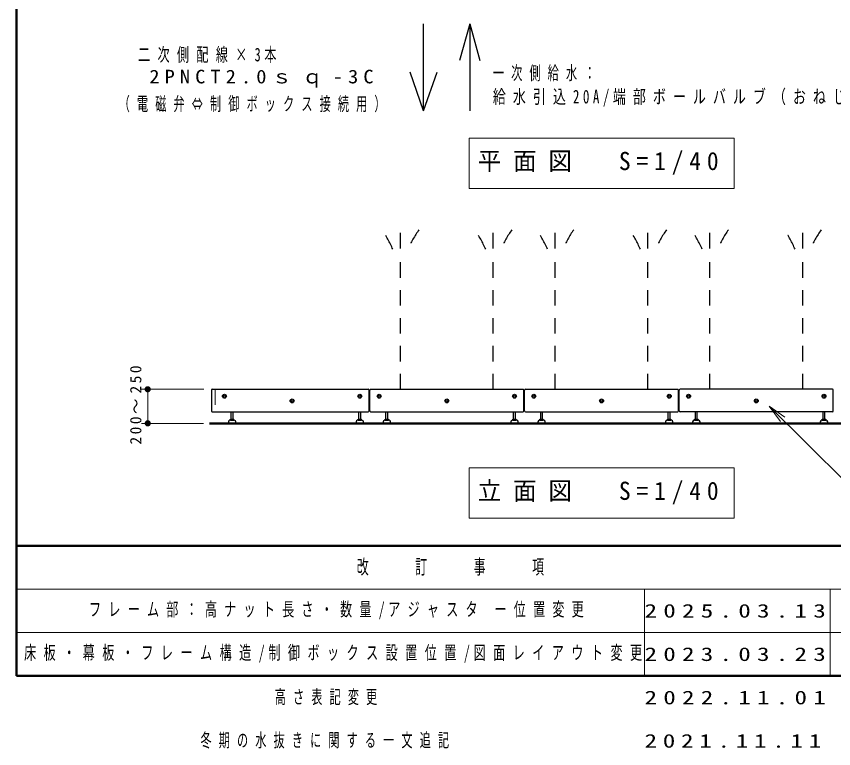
# Model space of a CAD drawing. Units: millimetres on the paper. Extents: x -385 to 0, y -594 to 267.
# Drawn here: x -385 to -252.9, y -11.7 to 106.5 of the extents above; entities that cross this region are included whole.
import ezdxf

# ---------------------------------------------------------------- set-up
doc = ezdxf.new("R2010")
doc.units = ezdxf.units.MM
doc.linetypes.add('USER1', pattern=[4.5, 2.5, -2])
doc.layers.add('1_40', color=7, linetype='Continuous', lineweight=25)
doc.layers.add('LY_3', color=7, linetype='Continuous', lineweight=13)
doc.layers.add('LY_4', color=7, linetype='Continuous')
doc.styles.add('ＭＳ ゴシック', font='')
doc.styles.get('ＭＳ ゴシック').set_extended_font_data('MS Gothic')

# ---------------------------------------------------------------- blocks, each defined once
blk = doc.blocks.new('filled_dot')
at = {"color": 0, "linetype": 'Continuous', "lineweight": -2, "const_width": 1.25}
blk.add_lwpolyline([(-0.625, 0, 1), (0.625, 0, 1)], format="xyb", close=True, dxfattribs=at)

msp = doc.modelspace()

# ---------------------------------------------------------------- linework, layer by layer
at = {"layer": '1_40'}
for p, q in [((-319.207, 91.25), (-319.207, 105.293)), ((-311.754, 105.293), (-313.39, 99.394)), ((-311.754, 105.293), (-311.754, 91.25)), ((-311.754, 105.293), (-310.117, 99.394)), ((-319.207, 91.25), (-321.39, 97.491)), ((-319.207, 91.25), (-317.024, 97.491))]:
    msp.add_line(p, q, dxfattribs=at)
at = {"layer": '1_40', "lineweight": 13}
for p, q in [((-311.844, 86.854), (-311.844, 78.721)), ((-269.044, 86.854), (-311.844, 86.854)), ((-269.044, 78.721), (-269.044, 86.854)), ((-311.844, 78.721), (-269.044, 78.721)), ((-354.694, 46.288), (-364.774, 46.288)), ((-363.774, 40.788), (-363.774, 46.288)), ((-261.556, 41.077), (-263.337, 43.543)), ((-263.337, 43.543), (-260.853, 41.788)), ((-263.337, 43.543), (-261.205, 41.433)), ((-354.774, 40.788), (-364.774, 40.788)), ((-311.844, 33.605), (-311.844, 25.471)), ((-269.044, 33.605), (-311.844, 33.605)), ((-269.044, 25.471), (-269.044, 33.605)), ((-311.844, 25.471), (-269.044, 25.471))]:
    msp.add_line(p, q, dxfattribs=at)
at = {"layer": '1_40', "linetype": 'USER1'}
for p, q in [((-322.944, 69.029), (-322.944, 73.114)), ((-307.944, 69.029), (-307.944, 73.114)), ((-297.944, 69.029), (-297.944, 73.114)), ((-282.944, 69.029), (-282.944, 73.114)), ((-272.944, 69.029), (-272.944, 73.114)), ((-257.944, 69.029), (-257.944, 73.114))]:
    msp.add_line(p, q, dxfattribs=at)
at = {"layer": '1_40', "color": 4, "linetype": 'USER1'}
for p, q in [((-322.944, 46.288), (-322.944, 67.038)), ((-307.944, 46.288), (-307.944, 67.038)), ((-297.944, 46.288), (-297.944, 67.038)), ((-282.944, 46.288), (-282.944, 67.038)), ((-272.944, 46.288), (-272.944, 67.038)), ((-257.944, 46.288), (-257.944, 67.038))]:
    msp.add_line(p, q, dxfattribs=at)
at = {"layer": '1_40', "color": 32}
for p, q in [((-353.355, 46.288), (-328.131, 46.288)), ((-327.756, 46.288), (-303.131, 46.288)), ((-302.756, 46.288), (-278.131, 46.288)), ((-253.131, 46.288), (-277.756, 46.288)), ((-353.48, 46.163), (-353.48, 42.788)), ((-328.006, 42.788), (-328.006, 46.163)), ((-327.881, 42.788), (-327.881, 46.163)), ((-303.006, 42.788), (-303.006, 46.163)), ((-302.881, 42.788), (-302.881, 46.163)), ((-278.006, 42.788), (-278.006, 46.163)), ((-277.881, 42.788), (-277.881, 46.163)), ((-253.006, 42.788), (-253.006, 46.163)), ((-353.355, 42.663), (-328.131, 42.663)), ((-327.756, 42.663), (-303.131, 42.663)), ((-302.756, 42.663), (-278.131, 42.663)), ((-253.131, 42.663), (-277.756, 42.663))]:
    msp.add_line(p, q, dxfattribs=at)
at = {"layer": '1_40', "color": 32, "linetype": 'USER1', "lineweight": 13}
msp.add_line((-352.855, 46.288), (-352.855, 42.663), dxfattribs=at)
at = {"layer": '1_40', "color": 4}
for p, q in [((-350.281, 41.488), (-350.281, 42.663)), ((-349.981, 41.488), (-349.981, 42.663)), ((-329.656, 41.488), (-329.656, 42.663)), ((-329.356, 41.488), (-329.356, 42.663)), ((-325.281, 41.488), (-325.281, 42.663)), ((-324.981, 41.488), (-324.981, 42.663)), ((-304.656, 41.488), (-304.656, 42.663)), ((-304.356, 41.488), (-304.356, 42.663)), ((-300.281, 41.488), (-300.281, 42.663)), ((-299.981, 41.488), (-299.981, 42.663)), ((-279.656, 41.488), (-279.656, 42.663)), ((-279.356, 41.488), (-279.356, 42.663)), ((-275.281, 41.488), (-275.281, 42.663)), ((-274.981, 41.488), (-274.981, 42.663)), ((-254.656, 41.488), (-254.656, 42.663)), ((-254.356, 41.488), (-254.356, 42.663)), ((-350.731, 41.038), (-350.731, 40.838)), ((-349.781, 41.288), (-350.481, 41.288)), ((-350.405, 41.488), (-349.857, 41.488)), ((-350.405, 41.319), (-350.405, 41.488)), ((-350.405, 41.319), (-350.281, 41.288)), ((-350.281, 41.488), (-350.254, 41.488)), ((-350.268, 41.319), (-350.268, 41.488)), ((-349.981, 41.488), (-350.008, 41.488)), ((-349.994, 41.319), (-349.994, 41.488)), ((-349.981, 41.288), (-349.857, 41.319)), ((-349.857, 41.319), (-349.857, 41.488)), ((-349.531, 40.838), (-349.531, 41.038)), ((-330.106, 41.038), (-330.106, 40.838)), ((-329.156, 41.288), (-329.856, 41.288)), ((-329.78, 41.488), (-329.232, 41.488)), ((-329.78, 41.319), (-329.78, 41.488)), ((-329.78, 41.319), (-329.656, 41.288)), ((-329.656, 41.488), (-329.629, 41.488)), ((-329.643, 41.319), (-329.643, 41.488)), ((-329.356, 41.488), (-329.383, 41.488)), ((-329.369, 41.319), (-329.369, 41.488)), ((-329.356, 41.288), (-329.232, 41.319)), ((-329.232, 41.319), (-329.232, 41.488)), ((-328.906, 40.838), (-328.906, 41.038)), ((-325.731, 41.038), (-325.731, 40.838)), ((-324.781, 41.288), (-325.481, 41.288)), ((-325.405, 41.488), (-324.857, 41.488)), ((-325.405, 41.319), (-325.405, 41.488)), ((-325.405, 41.319), (-325.281, 41.288)), ((-325.281, 41.488), (-325.254, 41.488)), ((-325.268, 41.319), (-325.268, 41.488)), ((-324.981, 41.488), (-325.008, 41.488)), ((-324.994, 41.319), (-324.994, 41.488)), ((-324.981, 41.288), (-324.857, 41.319)), ((-324.857, 41.319), (-324.857, 41.488)), ((-324.531, 40.838), (-324.531, 41.038)), ((-305.106, 41.038), (-305.106, 40.838)), ((-304.156, 41.288), (-304.856, 41.288)), ((-304.78, 41.488), (-304.232, 41.488)), ((-304.78, 41.319), (-304.78, 41.488)), ((-304.78, 41.319), (-304.656, 41.288)), ((-304.656, 41.488), (-304.629, 41.488)), ((-304.643, 41.319), (-304.643, 41.488)), ((-304.356, 41.488), (-304.383, 41.488)), ((-304.369, 41.319), (-304.369, 41.488)), ((-304.356, 41.288), (-304.232, 41.319)), ((-304.232, 41.319), (-304.232, 41.488)), ((-303.906, 40.838), (-303.906, 41.038)), ((-300.731, 41.038), (-300.731, 40.838)), ((-299.781, 41.288), (-300.481, 41.288)), ((-300.405, 41.488), (-299.857, 41.488)), ((-300.405, 41.319), (-300.405, 41.488)), ((-300.405, 41.319), (-300.281, 41.288)), ((-300.281, 41.488), (-300.254, 41.488)), ((-300.268, 41.319), (-300.268, 41.488)), ((-299.981, 41.488), (-300.008, 41.488)), ((-299.994, 41.319), (-299.994, 41.488)), ((-299.981, 41.288), (-299.857, 41.319)), ((-299.857, 41.319), (-299.857, 41.488)), ((-299.531, 40.838), (-299.531, 41.038)), ((-280.106, 41.038), (-280.106, 40.838)), ((-279.156, 41.288), (-279.856, 41.288)), ((-279.78, 41.488), (-279.232, 41.488)), ((-279.78, 41.319), (-279.78, 41.488)), ((-279.78, 41.319), (-279.656, 41.288)), ((-279.656, 41.488), (-279.629, 41.488)), ((-279.643, 41.319), (-279.643, 41.488)), ((-279.356, 41.488), (-279.383, 41.488)), ((-279.369, 41.319), (-279.369, 41.488)), ((-279.356, 41.288), (-279.232, 41.319)), ((-279.232, 41.319), (-279.232, 41.488)), ((-278.906, 40.838), (-278.906, 41.038)), ((-275.731, 41.038), (-275.731, 40.838)), ((-274.781, 41.288), (-275.481, 41.288)), ((-275.405, 41.488), (-274.857, 41.488)), ((-275.405, 41.319), (-275.405, 41.488)), ((-275.405, 41.319), (-275.281, 41.288)), ((-275.281, 41.488), (-275.254, 41.488)), ((-275.268, 41.319), (-275.268, 41.488)), ((-274.981, 41.488), (-275.008, 41.488)), ((-274.994, 41.319), (-274.994, 41.488)), ((-274.981, 41.288), (-274.857, 41.319)), ((-274.857, 41.319), (-274.857, 41.488)), ((-274.531, 40.838), (-274.531, 41.038)), ((-255.106, 41.038), (-255.106, 40.838)), ((-254.156, 41.288), (-254.856, 41.288)), ((-254.78, 41.488), (-254.232, 41.488)), ((-254.78, 41.319), (-254.78, 41.488)), ((-254.78, 41.319), (-254.656, 41.288)), ((-254.656, 41.488), (-254.629, 41.488)), ((-254.643, 41.319), (-254.643, 41.488)), ((-254.356, 41.488), (-254.383, 41.488)), ((-254.369, 41.319), (-254.369, 41.488)), ((-254.356, 41.288), (-254.232, 41.319)), ((-254.232, 41.319), (-254.232, 41.488)), ((-253.906, 40.838), (-253.906, 41.038)), ((-349.381, 40.838), (-350.881, 40.838)), ((-350.881, 40.838), (-350.881, 40.788)), ((-349.381, 40.788), (-350.881, 40.788)), ((-349.381, 40.788), (-349.381, 40.838)), ((-328.756, 40.838), (-330.256, 40.838)), ((-330.256, 40.838), (-330.256, 40.788)), ((-328.756, 40.788), (-330.256, 40.788)), ((-328.756, 40.788), (-328.756, 40.838)), ((-324.381, 40.838), (-325.881, 40.838)), ((-325.881, 40.838), (-325.881, 40.788)), ((-324.381, 40.788), (-325.881, 40.788)), ((-324.381, 40.788), (-324.381, 40.838)), ((-303.756, 40.838), (-305.256, 40.838)), ((-305.256, 40.838), (-305.256, 40.788)), ((-303.756, 40.788), (-305.256, 40.788)), ((-303.756, 40.788), (-303.756, 40.838)), ((-299.381, 40.838), (-300.881, 40.838)), ((-300.881, 40.838), (-300.881, 40.788)), ((-299.381, 40.788), (-300.881, 40.788)), ((-299.381, 40.788), (-299.381, 40.838)), ((-278.756, 40.838), (-280.256, 40.838)), ((-280.256, 40.838), (-280.256, 40.788)), ((-278.756, 40.788), (-280.256, 40.788)), ((-278.756, 40.788), (-278.756, 40.838)), ((-274.381, 40.838), (-275.881, 40.838)), ((-275.881, 40.838), (-275.881, 40.788)), ((-274.381, 40.788), (-275.881, 40.788)), ((-274.381, 40.788), (-274.381, 40.838)), ((-253.756, 40.838), (-255.256, 40.838)), ((-255.256, 40.838), (-255.256, 40.788)), ((-253.756, 40.788), (-255.256, 40.788)), ((-253.756, 40.788), (-253.756, 40.838))]:
    msp.add_line(p, q, dxfattribs=at)
at = {"layer": '1_40', "lineweight": 50}
msp.add_line((-353.774, 40.788), (-215.081, 40.788), dxfattribs=at)
at = {"layer": '1_40', "lineweight": 13}
msp.add_lwpolyline([(-263.337, 43.543), (-250.961, 31.297), (-217.572, 31.297)], dxfattribs=at)
at = {"layer": '1_40', "color": 4}
for points in [[(-350.405, 41.319), (-350.383, 41.314), (-350.36, 41.311), (-350.337, 41.31), (-350.314, 41.311), (-350.291, 41.314), (-350.268, 41.319)], [(-350.268, 41.319), (-350.209, 41.313), (-350.15, 41.31), (-350.089, 41.311), (-350.029, 41.315), (-349.994, 41.319)], [(-349.994, 41.319), (-349.971, 41.314), (-349.949, 41.311), (-349.926, 41.31), (-349.903, 41.311), (-349.88, 41.314), (-349.857, 41.319)], [(-329.78, 41.319), (-329.758, 41.314), (-329.735, 41.311), (-329.712, 41.31), (-329.689, 41.311), (-329.666, 41.314), (-329.643, 41.319)], [(-329.643, 41.319), (-329.584, 41.313), (-329.525, 41.31), (-329.464, 41.311), (-329.404, 41.315), (-329.369, 41.319)], [(-329.369, 41.319), (-329.346, 41.314), (-329.324, 41.311), (-329.301, 41.31), (-329.278, 41.311), (-329.255, 41.314), (-329.232, 41.319)], [(-325.405, 41.319), (-325.383, 41.314), (-325.36, 41.311), (-325.337, 41.31), (-325.314, 41.311), (-325.291, 41.314), (-325.268, 41.319)], [(-325.268, 41.319), (-325.209, 41.313), (-325.15, 41.31), (-325.089, 41.311), (-325.029, 41.315), (-324.994, 41.319)], [(-324.994, 41.319), (-324.971, 41.314), (-324.949, 41.311), (-324.926, 41.31), (-324.903, 41.311), (-324.88, 41.314), (-324.857, 41.319)], [(-304.78, 41.319), (-304.758, 41.314), (-304.735, 41.311), (-304.712, 41.31), (-304.689, 41.311), (-304.666, 41.314), (-304.643, 41.319)], [(-304.643, 41.319), (-304.584, 41.313), (-304.525, 41.31), (-304.464, 41.311), (-304.404, 41.315), (-304.369, 41.319)], [(-304.369, 41.319), (-304.346, 41.314), (-304.324, 41.311), (-304.301, 41.31), (-304.278, 41.311), (-304.255, 41.314), (-304.232, 41.319)], [(-300.405, 41.319), (-300.383, 41.314), (-300.36, 41.311), (-300.337, 41.31), (-300.314, 41.311), (-300.291, 41.314), (-300.268, 41.319)], [(-300.268, 41.319), (-300.209, 41.313), (-300.15, 41.31), (-300.089, 41.311), (-300.029, 41.315), (-299.994, 41.319)], [(-299.994, 41.319), (-299.971, 41.314), (-299.949, 41.311), (-299.926, 41.31), (-299.903, 41.311), (-299.88, 41.314), (-299.857, 41.319)], [(-279.78, 41.319), (-279.758, 41.314), (-279.735, 41.311), (-279.712, 41.31), (-279.689, 41.311), (-279.666, 41.314), (-279.643, 41.319)], [(-279.643, 41.319), (-279.584, 41.313), (-279.525, 41.31), (-279.464, 41.311), (-279.404, 41.315), (-279.369, 41.319)], [(-279.369, 41.319), (-279.346, 41.314), (-279.324, 41.311), (-279.301, 41.31), (-279.278, 41.311), (-279.255, 41.314), (-279.232, 41.319)], [(-275.405, 41.319), (-275.383, 41.314), (-275.36, 41.311), (-275.337, 41.31), (-275.314, 41.311), (-275.291, 41.314), (-275.268, 41.319)], [(-275.268, 41.319), (-275.209, 41.313), (-275.15, 41.31), (-275.089, 41.311), (-275.029, 41.315), (-274.994, 41.319)], [(-274.994, 41.319), (-274.971, 41.314), (-274.949, 41.311), (-274.926, 41.31), (-274.903, 41.311), (-274.88, 41.314), (-274.857, 41.319)], [(-254.78, 41.319), (-254.758, 41.314), (-254.735, 41.311), (-254.712, 41.31), (-254.689, 41.311), (-254.666, 41.314), (-254.643, 41.319)], [(-254.643, 41.319), (-254.584, 41.313), (-254.525, 41.31), (-254.464, 41.311), (-254.404, 41.315), (-254.369, 41.319)], [(-254.369, 41.319), (-254.346, 41.314), (-254.324, 41.311), (-254.301, 41.31), (-254.278, 41.311), (-254.255, 41.314), (-254.232, 41.319)]]:
    msp.add_lwpolyline(points, dxfattribs=at)
at = {"layer": '1_40', "color": 32}
for centre, radius in [((-351.381, 45.163), 0.312), ((-351.381, 45.163), 0.163), ((-329.506, 45.163), 0.312), ((-329.506, 45.163), 0.163), ((-326.381, 45.163), 0.312), ((-326.381, 45.163), 0.163), ((-304.506, 45.163), 0.312), ((-304.506, 45.163), 0.163), ((-301.381, 45.163), 0.312), ((-301.381, 45.163), 0.163), ((-279.506, 45.163), 0.312), ((-279.506, 45.163), 0.163), ((-276.381, 45.163), 0.312), ((-276.381, 45.163), 0.163), ((-254.506, 45.163), 0.312), ((-254.506, 45.163), 0.163), ((-340.444, 44.413), 0.312), ((-340.444, 44.413), 0.163), ((-315.444, 44.413), 0.312), ((-315.444, 44.413), 0.163), ((-290.444, 44.413), 0.312), ((-290.444, 44.413), 0.163), ((-265.444, 44.413), 0.312), ((-265.444, 44.413), 0.163)]:
    msp.add_circle(centre, radius, dxfattribs=at)
at = {"layer": '1_40', "linetype": 'USER1'}
for centre, start, end in [((-340.103, 61.993), 23.3955, 35.35377), ((-305.785, 61.993), 144.64623, 156.6045), ((-325.103, 61.993), 23.3955, 35.35377), ((-290.785, 61.993), 144.64623, 156.6045), ((-315.103, 61.993), 23.3955, 35.35377), ((-280.785, 61.993), 144.64623, 156.6045), ((-300.103, 61.993), 23.3955, 35.35377), ((-265.785, 61.993), 144.64623, 156.6045), ((-290.103, 61.993), 23.3955, 35.35377), ((-255.785, 61.993), 144.64623, 156.6045), ((-275.103, 61.993), 23.3955, 35.35377), ((-240.785, 61.993), 144.64623, 156.6045)]:
    msp.add_arc(centre, 17.363, start, end, dxfattribs=at)
at = {"layer": '1_40', "color": 32}
for centre, start, end in [((-353.355, 46.163), 90, 180), ((-328.131, 46.163), 0, 90), ((-327.756, 46.163), 90, 180), ((-303.131, 46.163), 0, 90), ((-302.756, 46.163), 90, 180), ((-278.131, 46.163), 0, 90), ((-277.756, 46.163), 90, 180), ((-253.131, 46.163), 0, 90), ((-353.355, 42.788), 180, 270), ((-328.131, 42.788), 270, 0), ((-327.756, 42.788), 180, 270), ((-303.131, 42.788), 270, 0), ((-302.756, 42.788), 180, 270), ((-278.131, 42.788), 270, 0), ((-277.756, 42.788), 180, 270), ((-253.131, 42.788), 270, 0)]:
    msp.add_arc(centre, 0.125, start, end, dxfattribs=at)
at = {"layer": '1_40', "color": 4}
for centre, start, end in [((-350.481, 41.038), 90, 180), ((-349.781, 41.038), 0, 90), ((-329.856, 41.038), 90, 180), ((-329.156, 41.038), 0, 90), ((-325.481, 41.038), 90, 180), ((-324.781, 41.038), 0, 90), ((-304.856, 41.038), 90, 180), ((-304.156, 41.038), 0, 90), ((-300.481, 41.038), 90, 180), ((-299.781, 41.038), 0, 90), ((-279.856, 41.038), 90, 180), ((-279.156, 41.038), 0, 90), ((-275.481, 41.038), 90, 180), ((-274.781, 41.038), 0, 90), ((-254.856, 41.038), 90, 180), ((-254.156, 41.038), 0, 90)]:
    msp.add_arc(centre, 0.25, start, end, dxfattribs=at)
at = {"layer": 'LY_3', "lineweight": 50}
for p, q in [((-385, 267), (-385, 0)), ((-385, 21), (0, 21)), ((-385, 0), (0, 0))]:
    msp.add_line(p, q, dxfattribs=at)
at = {"layer": 'LY_3'}
for p, q in [((-385, 14), (-243.5, 14)), ((-283.5, 14), (-283.5, 0)), ((-253.5, 14), (-253.5, 0)), ((-385, 7), (-243.5, 7))]:
    msp.add_line(p, q, dxfattribs=at)

# ---------------------------------------------------------------- block references
at = {"layer": '1_40', "lineweight": 13, "xscale": 0.4, "yscale": 0.4}
for p, rotation in [((-363.774, 46.288), 270), ((-363.774, 40.788), 90)]:
    msp.add_blockref('filled_dot', p, dxfattribs=dict(at, rotation=rotation))

# ---------------------------------------------------------------- texts
at = {"layer": '1_40', "style": 'ＭＳ ゴシック'}
for s, insert, char_height, attachment_point in [('\\T1.61;\\W0.65;\u3000二次側配線×3本', (-368.463, 98.992), 2.199, 7), ('\\T1.5;\\W1.1;\u30002PNCT2.0ｓｑ-3C', (-368.463, 94.992), 2.199, 7), ('\\T1.64;\\W0.6;一次側給水：', (-308.004, 97.25), 2.199, 4), ('\\T1.64;\\W0.6;（電磁弁⇔制御ボックス接続用）', (-368.463, 90.992), 2.199, 7), ('\\T1.54;\\W0.7;給水引込20A/端部ボールバルブ（おねじ仕様）止め(別途)', (-308.004, 93.25), 2.199, 4), ('\\T1.5;\\W0.95;平面図\u3000S=1/40', (-310.444, 82.788), 2.933, 4), ('\\T1.5;\\W0.95;立面図\u3000S=1/40', (-310.444, 29.538), 2.933, 4)]:
    msp.add_mtext(s, dxfattribs=dict(at, insert=insert, char_height=char_height, attachment_point=attachment_point))
at = {"layer": '1_40', "insert": (-364.774, 43.948), "char_height": 1.833, "attachment_point": 8, "rotation": 90, "style": 'ＭＳ ゴシック'}
msp.add_mtext('\\T1.32;200～250', dxfattribs=at)
at = {"layer": 'LY_3', "color": 4, "insert": (-314.25, 17.5), "char_height": 2.346, "attachment_point": 5, "style": 'ＭＳ ゴシック'}
msp.add_mtext('\\T1.64;\\W0.6;改\u3000\u3000訂\u3000\u3000事\u3000\u3000項', dxfattribs=at)
at = {"layer": 'LY_4', "char_height": 2.199, "attachment_point": 4, "style": 'ＭＳ ゴシック'}
for s, insert in [('\\T1.6;\\W0.65;フレーム部：高ナット長さ・数量/アジャスタ\\~ー位置変更', (-373.25, 10.5)), ('\\T1.5;\\W1.35;2025.03.13', (-283.5, 10.5)), ('\\T1.62;\\W0.65;床板・幕板・フレーム構造/制御ボックス設置位置/図面レイアウト変更', (-383.75, 3.5)), ('\\T1.5;\\W1.35;2023.03.23', (-283.5, 3.5)), ('\\T1.64;\\W0.6;高さ表記変更', (-343.25, -3.5)), ('\\T1.5;\\W1.35;2022.11.01', (-283.5, -3.5)), ('\\T1.64;\\W0.6;冬期の水抜きに関する一文追記', (-355.25, -10.5)), ('\\T1.46;\\W1.35;2021.11.11', (-283.5, -10.5))]:
    msp.add_mtext(s, dxfattribs=dict(at, insert=insert))

doc.saveas('drawing.dxf')
